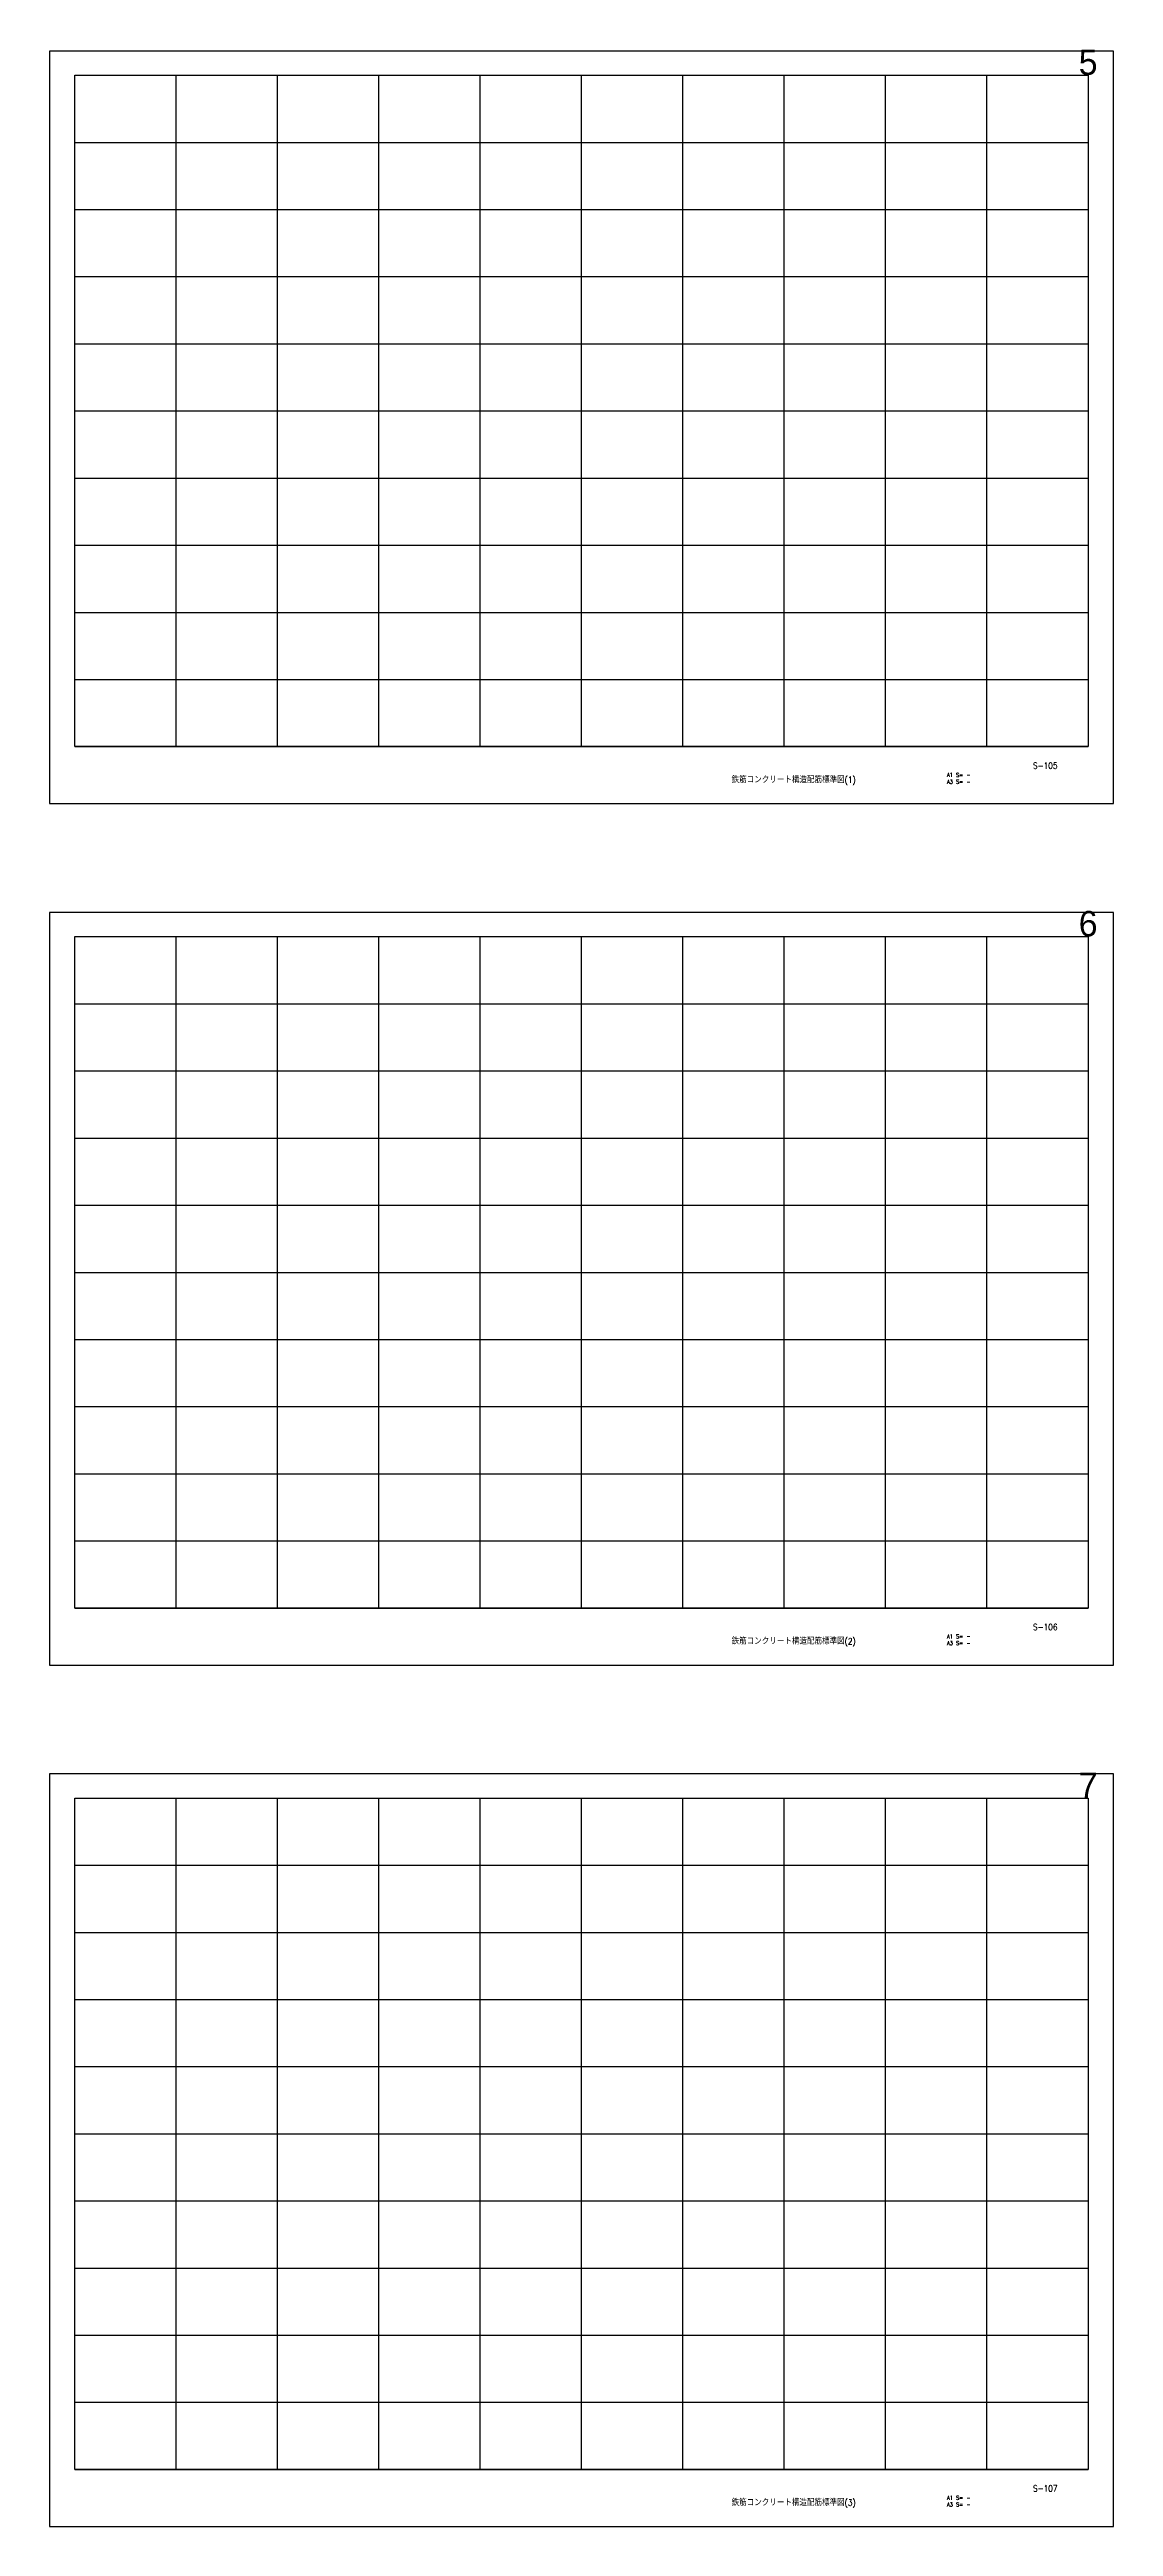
# Model space of a CAD drawing. Extents: x -180000 to 810000, y -1678500 to 210463.
# Drawn here: x 0 to 210000, y -1168500 to -679679 of the extents above; entities that cross this region are included whole.
import ezdxf

# ---------------------------------------------------------------- set-up
doc = ezdxf.new("R2010")
doc.units = 0
doc.header["$MEASUREMENT"] = 0
doc.layers.add('99_レイアウト枠', color=251, linetype='CONTINUOUS', plot=False)
doc.layers.add('99_頁番号', color=6, linetype='CONTINUOUS')
doc.styles.add('DRACAD', font='txt', dxfattribs={"width": 0.85, "bigfont": 'extfont2'})
doc.styles.get("Standard").update_dxf_attribs({"font": 'Osaka.ttc'})

msp = doc.modelspace()

# ---------------------------------------------------------------- linework, layer by layer
at = {"layer": '99_レイアウト枠'}
for p, q in [((5000, -817250), (5000, -684750)), ((25000, -817250), (25000, -684750)), ((45000, -817250), (45000, -684750)), ((65000, -817250), (65000, -684750)), ((85000, -817250), (85000, -684750)), ((105000, -817250), (105000, -684750)), ((125000, -817250), (125000, -684750)), ((145000, -817250), (145000, -684750)), ((165000, -817250), (165000, -684750)), ((185000, -817250), (185000, -684750)), ((5000, -698000), (205000, -698000)), ((5000, -711250), (205000, -711250)), ((5000, -724500), (205000, -724500)), ((5000, -737750), (205000, -737750)), ((5000, -751000), (205000, -751000)), ((5000, -764250), (205000, -764250)), ((5000, -777500), (205000, -777500)), ((5000, -790750), (205000, -790750)), ((5000, -804000), (205000, -804000)), ((5000, -817250), (205000, -817250)), ((5000, -987250), (5000, -854750)), ((25000, -987250), (25000, -854750)), ((45000, -987250), (45000, -854750)), ((65000, -987250), (65000, -854750)), ((85000, -987250), (85000, -854750)), ((105000, -987250), (105000, -854750)), ((125000, -987250), (125000, -854750)), ((145000, -987250), (145000, -854750)), ((165000, -987250), (165000, -854750)), ((185000, -987250), (185000, -854750)), ((5000, -868000), (205000, -868000)), ((5000, -881250), (205000, -881250)), ((5000, -894500), (205000, -894500)), ((5000, -907750), (205000, -907750)), ((5000, -921000), (205000, -921000)), ((5000, -934250), (205000, -934250)), ((5000, -947500), (205000, -947500)), ((5000, -960750), (205000, -960750)), ((5000, -974000), (205000, -974000)), ((5000, -987250), (205000, -987250)), ((5000, -1157250), (5000, -1024750)), ((25000, -1157250), (25000, -1024750)), ((45000, -1157250), (45000, -1024750)), ((65000, -1157250), (65000, -1024750)), ((85000, -1157250), (85000, -1024750)), ((105000, -1157250), (105000, -1024750)), ((125000, -1157250), (125000, -1024750)), ((145000, -1157250), (145000, -1024750)), ((165000, -1157250), (165000, -1024750)), ((185000, -1157250), (185000, -1024750)), ((5000, -1038000), (205000, -1038000)), ((5000, -1051250), (205000, -1051250)), ((5000, -1064500), (205000, -1064500)), ((5000, -1077750), (205000, -1077750)), ((5000, -1091000), (205000, -1091000)), ((5000, -1104250), (205000, -1104250)), ((5000, -1117500), (205000, -1117500)), ((5000, -1130750), (205000, -1130750)), ((5000, -1144000), (205000, -1144000)), ((5000, -1157250), (205000, -1157250))]:
    msp.add_line(p, q, dxfattribs=at)
for points in [[(0, -828500), (210000, -828500), (210000, -680000), (0, -680000)], [(5000, -684750), (205000, -684750), (205000, -817250), (5000, -817250)], [(0, -998500), (210000, -998500), (210000, -850000), (0, -850000)], [(5000, -854750), (205000, -854750), (205000, -987250), (5000, -987250)], [(0, -1168500), (210000, -1168500), (210000, -1020000), (0, -1020000)], [(5000, -1024750), (205000, -1024750), (205000, -1157250), (5000, -1157250)]]:
    msp.add_lwpolyline(points, close=True, dxfattribs=at)

# ---------------------------------------------------------------- texts
at = {"layer": '99_レイアウト枠', "char_height": 5000, "attachment_point": 8}
for s, insert in [('5', (205000, -684750)), ('6', (205000, -854750)), ('7', (205000, -1024750))]:
    msp.add_mtext(s, dxfattribs=dict(at, insert=insert))
at = {"layer": '99_頁番号', "attachment_point": 4, "style": 'DRACAD'}
for s, insert, char_height in [('{S-105}', (194130.6, -821003.9), 1250), ('{鉄筋コンクリート構造配筋標準図(1)}', (134630.6, -824003.9), 1250), ('A1 S= - ^JA3 S= - ', (177130.6, -823507.5), 800), ('{S-106}', (194130.6, -991003.9), 1250), ('{鉄筋コンクリート構造配筋標準図(2)}', (134630.6, -994003.9), 1250), ('A1 S= - ^JA3 S= - ', (177130.6, -993507.5), 800), ('{鉄筋コンクリート構造配筋標準図(3)}', (134630.6, -1164003.9), 1250), ('A1 S= - ^JA3 S= - ', (177130.6, -1163507.5), 800), ('{S-107}', (194130.6, -1161003.9), 1250)]:
    msp.add_mtext(s, dxfattribs=dict(at, insert=insert, char_height=char_height))

doc.saveas('drawing.dxf')
